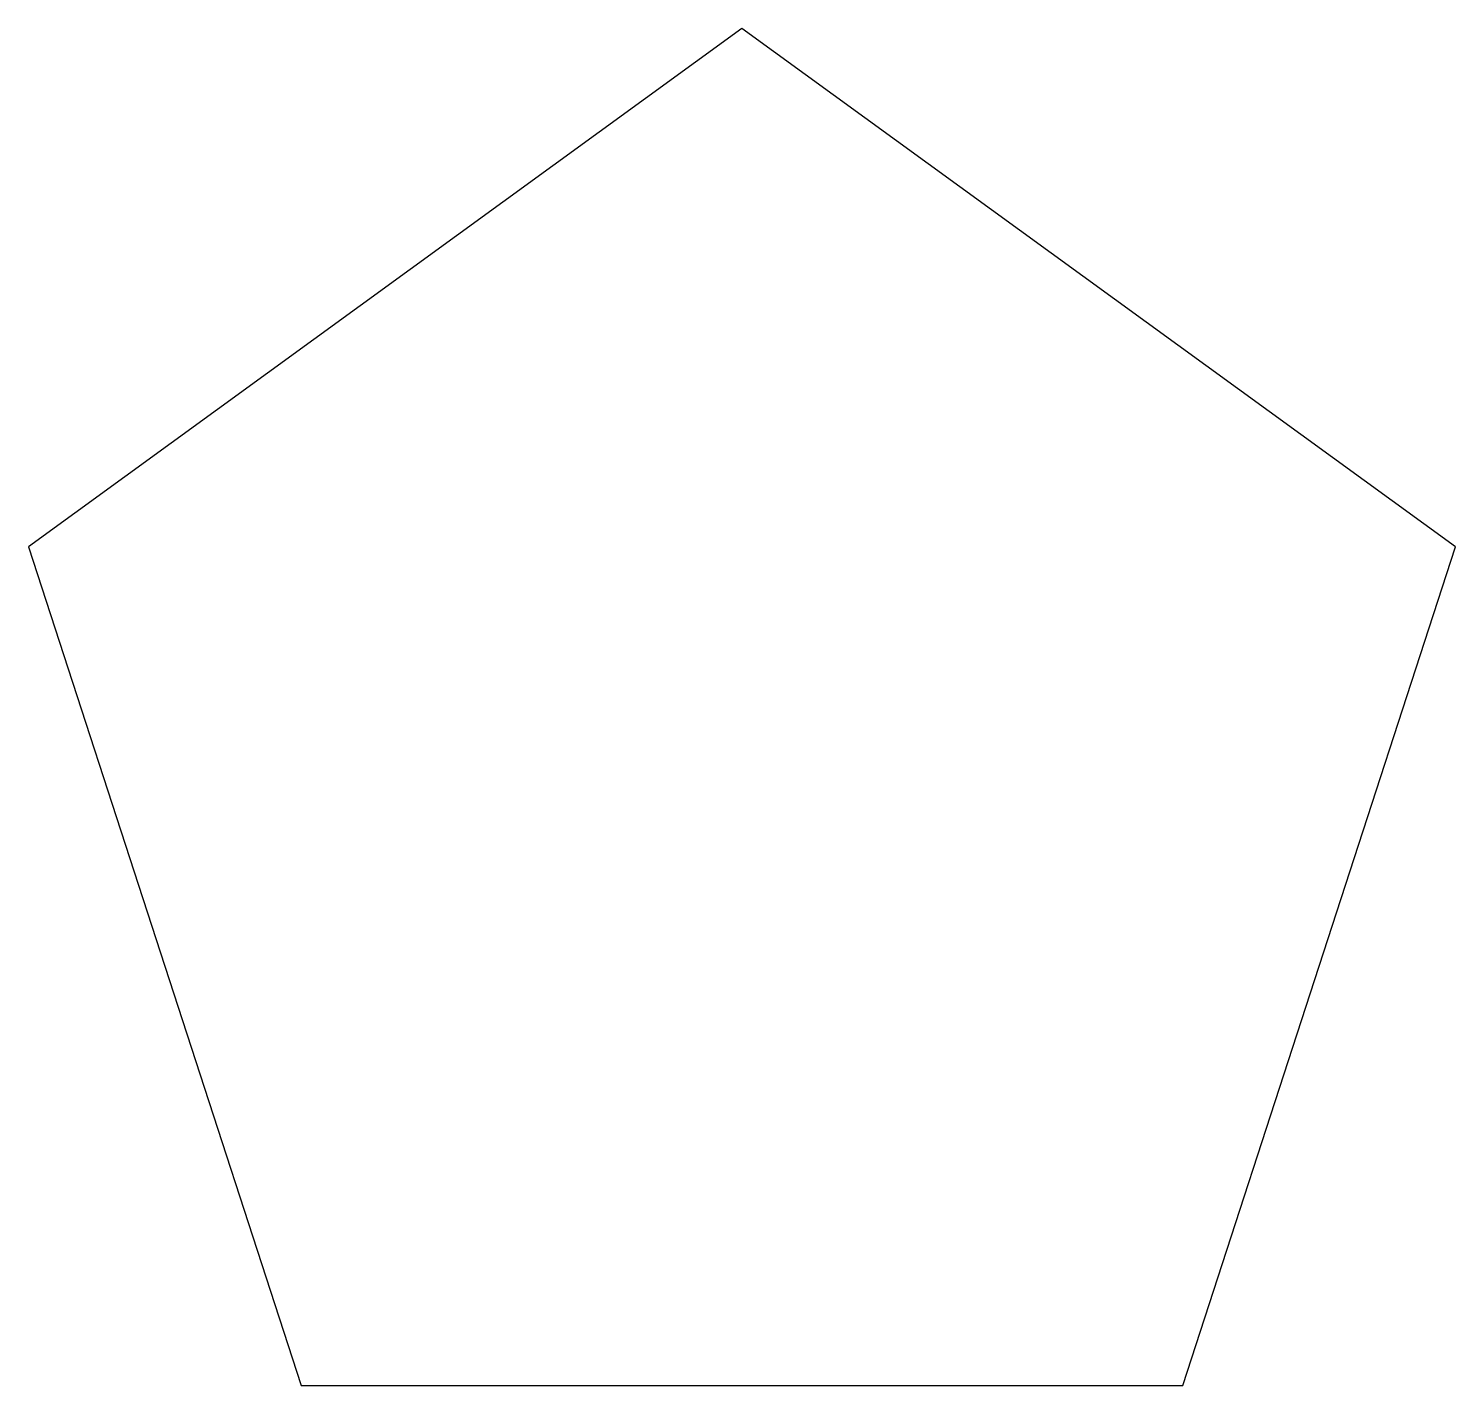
# Model space of a CAD drawing. Header units: millimetres. Extents: x 92.3 to 132.7, y 0 to 38.5.
import ezdxf

# ---------------------------------------------------------------- set-up
doc = ezdxf.new("R2010")
doc.units = ezdxf.units.MM
doc.layers.get('0').update_dxf_attribs({"linetype": 'CONTINUOUS'})

msp = doc.modelspace()

# ---------------------------------------------------------------- linework, layer by layer
msp.add_lwpolyline([(100, 0), (125, 0), (132.725, 23.776), (112.5, 38.471), (92.275, 23.776)], close=True)

doc.saveas('drawing.dxf')
